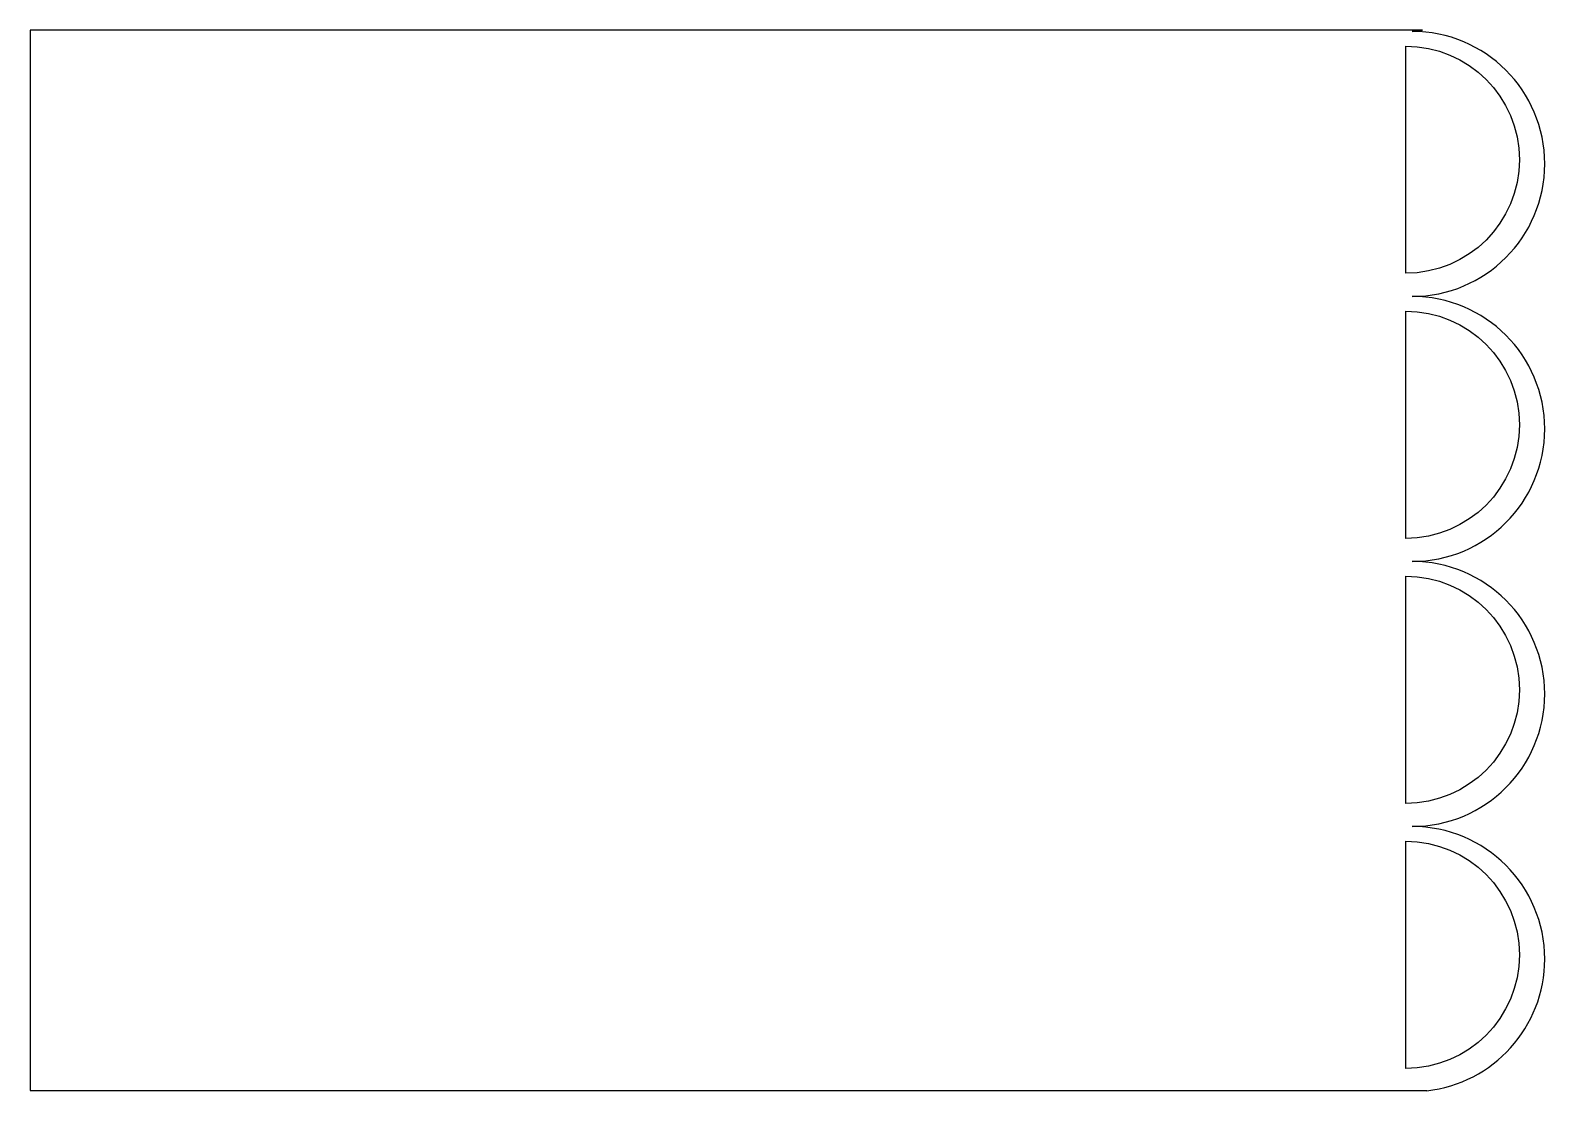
# Model space of a CAD drawing. Header units: centimetres. Extents: x -9.5 to 9.5, y -6.7 to 6.7.
import ezdxf

# ---------------------------------------------------------------- set-up
doc = ezdxf.new("R2010")
doc.units = ezdxf.units.CM
doc.header["$MEASUREMENT"] = 0
doc.layers.add('Camada 1', color=7, linetype='Continuous')

msp = doc.modelspace()

# ---------------------------------------------------------------- linework, layer by layer
at = {"layer": 'Camada 1'}
for points, knots in [([(8.03389, -6.66578), (8.03389, -6.66578), (-9.51952, -6.66578), (-9.51952, -6.66578), (-9.51952, -6.66578), (-9.51952, -6.66578), (-9.51952, 6.66922), (-9.51952, 6.66922), (-9.51952, 6.66922), (-9.51952, 6.66922), (7.98142, 6.66922), (7.98142, 6.66922), (7.98142, 6.66922), (7.98142, 6.66922), (7.85267, 6.65575), (7.85267, 6.65575), (7.85267, 6.65575), (8.77326, 6.65575), (9.51955, 5.90947), (9.51955, 4.98887), (9.51955, 4.98887), (9.51955, 4.06831), (8.77327, 3.32199), (7.85268, 3.32199), (7.85268, 3.32199), (8.77327, 3.32199), (9.51956, 2.57573), (9.51956, 1.65511), (9.51956, 1.65511), (9.51956, 0.73457), (8.77328, -0.01177), (7.85269, -0.01177), (7.85269, -0.01177), (8.77328, -0.01177), (9.51957, -0.75803), (9.51957, -1.67865), (9.51957, -1.67865), (9.51957, -2.59921), (8.77329, -3.34553), (7.8527, -3.34553), (7.8527, -3.34553), (8.77329, -3.34553), (9.51958, -4.09179), (9.51958, -5.01241), (9.51958, -5.01241), (9.51958, -5.87082), (8.87066, -6.57771), (8.03659, -6.66926), (8.03659, -6.66926), (8.03659, -6.66926), (8.03389, -6.66578), (8.03389, -6.66578)], [0, 0, 0, 0, 0.07142857, 0.07142857, 0.07142857, 0.07142857, 0.14285714, 0.14285714, 0.14285714, 0.14285714, 0.21428571, 0.21428571, 0.21428571, 0.21428571, 0.28571429, 0.28571429, 0.28571429, 0.28571429, 0.35714286, 0.35714286, 0.35714286, 0.35714286, 0.42857143, 0.42857143, 0.42857143, 0.42857143, 0.5, 0.5, 0.5, 0.5, 0.57142857, 0.57142857, 0.57142857, 0.57142857, 0.64285714, 0.64285714, 0.64285714, 0.64285714, 0.71428571, 0.71428571, 0.71428571, 0.71428571, 0.78571429, 0.78571429, 0.78571429, 0.78571429, 0.85714286, 0.85714286, 0.85714286, 0.85714286, 1, 1, 1, 1]), ([(7.77211, 3.61236), (8.56118, 3.61236), (9.20086, 4.25204), (9.20086, 5.04111), (9.20086, 5.04111), (9.20086, 5.83018), (8.56118, 6.46986), (7.77211, 6.46986), (7.77211, 6.46986), (7.77211, 6.46986), (7.77211, 3.61236), (7.77211, 3.61236)], [0, 0, 0, 0, 0.25, 0.25, 0.25, 0.25, 0.5, 0.5, 0.5, 0.5, 1, 1, 1, 1]), ([(7.77211, 0.27863), (8.56118, 0.27863), (9.20086, 0.91829), (9.20086, 1.70738), (9.20086, 1.70738), (9.20086, 2.49645), (8.56118, 3.13613), (7.77211, 3.13613), (7.77211, 3.13613), (7.77211, 3.13613), (7.77211, 0.27863), (7.77211, 0.27863)], [0, 0, 0, 0, 0.25, 0.25, 0.25, 0.25, 0.5, 0.5, 0.5, 0.5, 1, 1, 1, 1]), ([(7.77211, -3.05512), (8.56118, -3.05512), (9.20086, -2.41546), (9.20086, -1.62637), (9.20086, -1.62637), (9.20086, -0.83733), (8.56118, -0.19762), (7.77211, -0.19762), (7.77211, -0.19762), (7.77211, -0.19762), (7.77211, -3.05512), (7.77211, -3.05512)], [0, 0, 0, 0, 0.25, 0.25, 0.25, 0.25, 0.5, 0.5, 0.5, 0.5, 1, 1, 1, 1]), ([(7.77211, -6.38887), (8.56118, -6.38887), (9.20086, -5.74921), (9.20086, -4.96012), (9.20086, -4.96012), (9.20086, -4.17108), (8.56118, -3.53137), (7.77211, -3.53137), (7.77211, -3.53137), (7.77211, -3.53137), (7.77211, -6.38887), (7.77211, -6.38887)], [0, 0, 0, 0, 0.25, 0.25, 0.25, 0.25, 0.5, 0.5, 0.5, 0.5, 1, 1, 1, 1])]:
    msp.add_open_spline(points, degree=3, knots=knots, dxfattribs=at)

doc.saveas('drawing.dxf')
